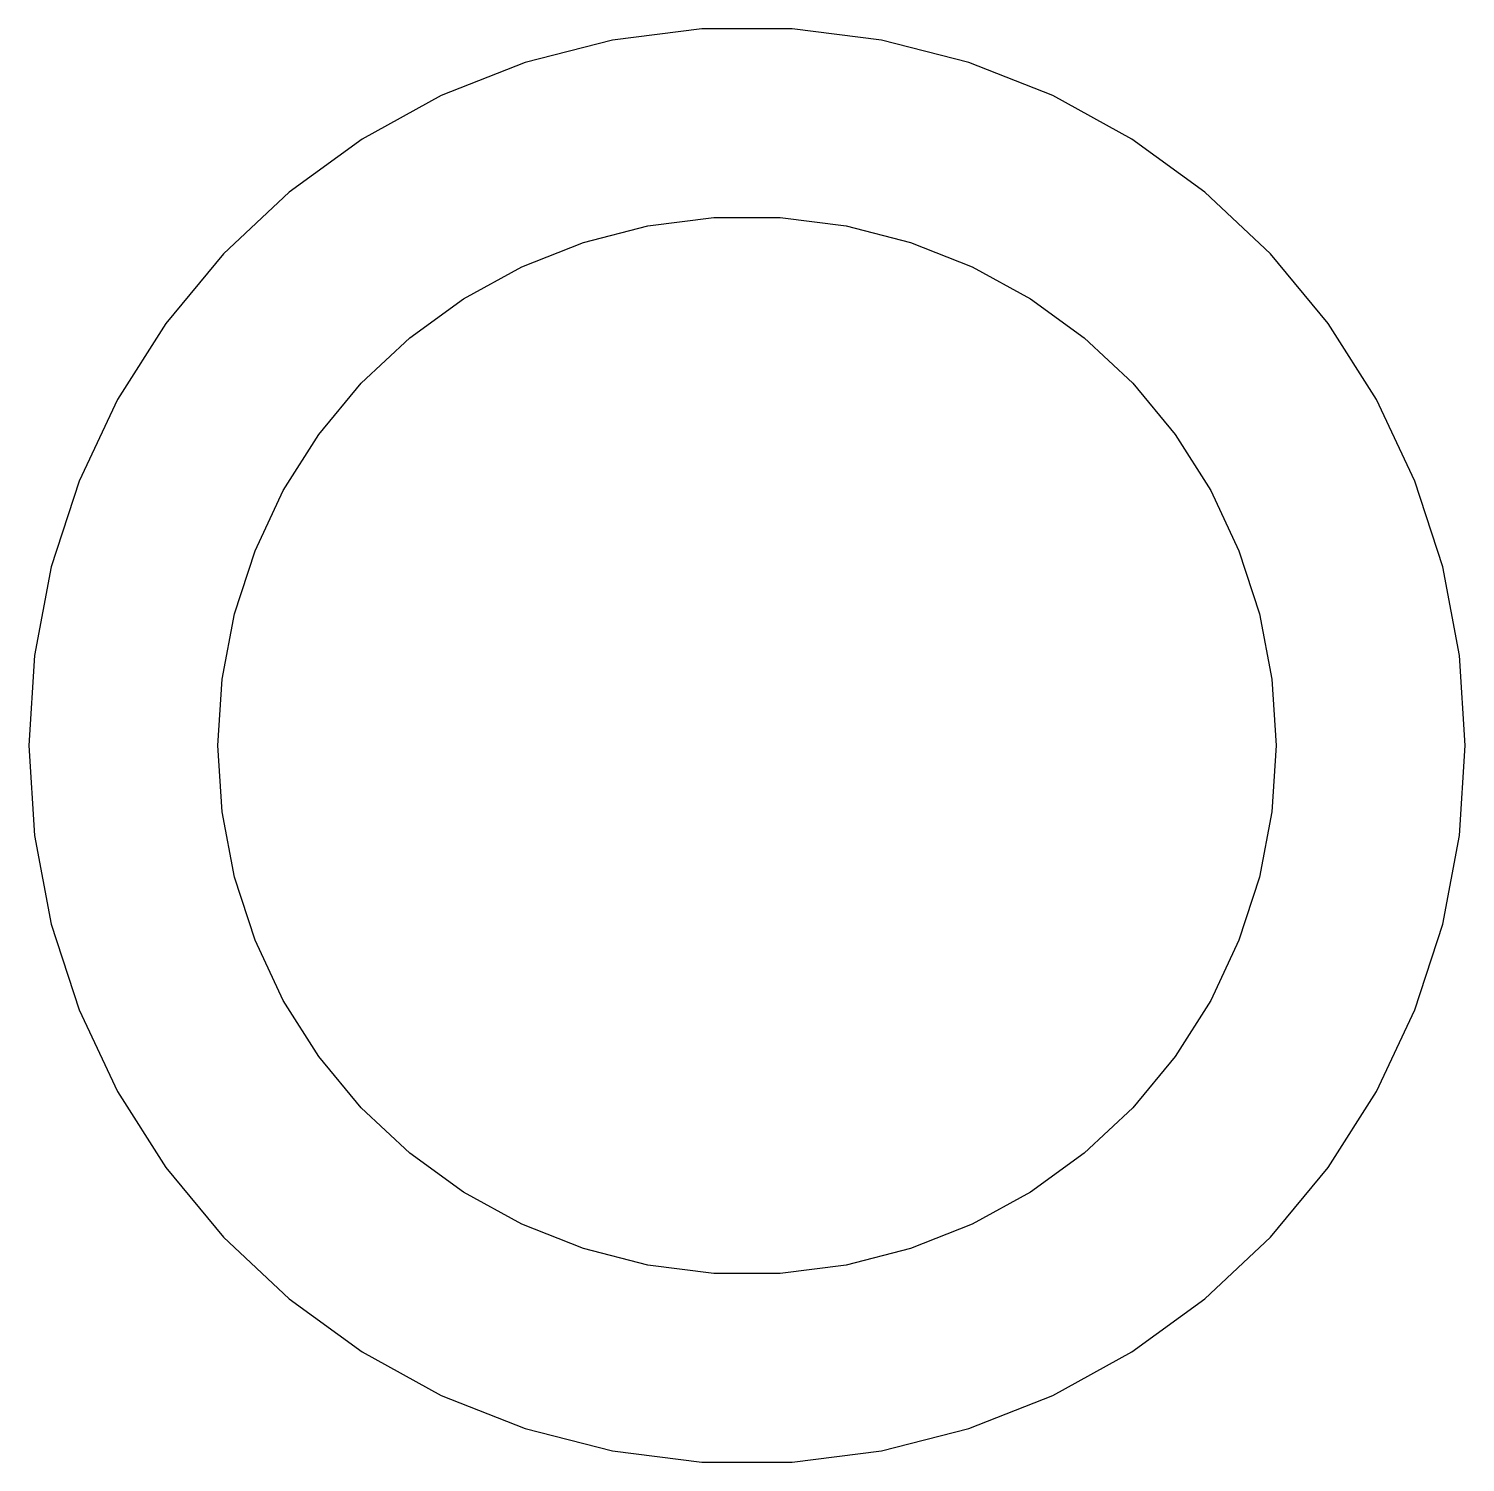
# Model space of a CAD drawing. Header units: metres. Extents: x -12 to 12, y -12 to 120.
# Drawn here: x -11.54 to 11.54, y -11.52 to 11.52 of the extents above.
import ezdxf

# ---------------------------------------------------------------- set-up
doc = ezdxf.new("R2010")
doc.units = ezdxf.units.M

msp = doc.modelspace()

# ---------------------------------------------------------------- linework, layer by layer
for p, q in [((-2.16211, 11.3342), (-3.56561, 10.9739)), ((-0.724503, 11.5158), (-2.16211, 11.3342)), ((0.724503, 11.5158), (-0.724503, 11.5158)), ((2.16211, 11.3342), (0.724503, 11.5158)), ((3.56561, 10.9739), (2.16211, 11.3342)), ((-3.56561, 10.9739), (-4.91289, 10.4404)), ((4.91289, 10.4404), (3.56561, 10.9739)), ((-4.91289, 10.4404), (-6.18268, 9.74236)), ((6.18268, 9.74236), (4.91289, 10.4404)), ((-6.18268, 9.74236), (-7.35498, 8.89064)), ((7.35498, 8.89064), (6.18268, 9.74236)), ((-7.35498, 8.89064), (-8.41127, 7.89871)), ((8.41127, 7.89871), (7.35498, 8.89064)), ((-2.62663, 8.08397), (-1.59273, 8.34944)), ((-1.59273, 8.34944), (-0.533707, 8.48322)), ((-0.533707, 8.48322), (0.533707, 8.48322)), ((0.533707, 8.48322), (1.59273, 8.34944)), ((1.59273, 8.34944), (2.62663, 8.08397)), ((-3.61911, 7.69102), (-2.62663, 8.08397)), ((2.62663, 8.08397), (3.61911, 7.69102)), ((-8.41127, 7.89871), (-9.33492, 6.78221)), ((9.33492, 6.78221), (8.41127, 7.89871)), ((-4.55452, 7.17677), (-3.61911, 7.69102)), ((3.61911, 7.69102), (4.55452, 7.17677)), ((-5.41809, 6.54936), (-4.55452, 7.17677)), ((4.55452, 7.17677), (5.41809, 6.54936)), ((-9.33492, 6.78221), (-10.1113, 5.55876)), ((10.1113, 5.55876), (9.33492, 6.78221)), ((-6.19623, 5.81865), (-5.41809, 6.54936)), ((5.41809, 6.54936), (6.19623, 5.81865)), ((-6.87663, 4.99617), (-6.19623, 5.81865)), ((6.19623, 5.81865), (6.87663, 4.99617)), ((-10.1113, 5.55876), (-10.7283, 4.24763)), ((10.7283, 4.24763), (10.1113, 5.55876)), ((-7.44859, 4.09489), (-6.87663, 4.99617)), ((6.87663, 4.99617), (7.44859, 4.09489)), ((-10.7283, 4.24763), (-11.1761, 2.86952)), ((11.1761, 2.86952), (10.7283, 4.24763)), ((-7.90309, 3.12904), (-7.44859, 4.09489)), ((7.44859, 4.09489), (7.90309, 3.12904)), ((-8.23296, 2.11386), (-7.90309, 3.12904)), ((7.90309, 3.12904), (8.23296, 2.11386)), ((-11.1761, 2.86952), (-11.4476, 1.44617)), ((11.4476, 1.44617), (11.1761, 2.86952)), ((-8.43297, 1.06532), (-8.23296, 2.11386)), ((8.23296, 2.11386), (8.43297, 1.06532)), ((-11.4476, 1.44617), (-11.5386, 0)), ((11.5386, 0), (11.4476, 1.44617)), ((-8.5, 0), (-8.43297, 1.06532)), ((8.43297, 1.06532), (8.5, 0)), ((-11.5386, 0), (-11.4476, -1.44617)), ((-8.43297, -1.06532), (-8.5, 0)), ((8.5, 0), (8.43297, -1.06532)), ((11.4476, -1.44617), (11.5386, 0)), ((-8.23296, -2.11386), (-8.43297, -1.06532)), ((8.43297, -1.06532), (8.23296, -2.11386)), ((-11.4476, -1.44617), (-11.1761, -2.86952)), ((11.1761, -2.86952), (11.4476, -1.44617)), ((-7.90309, -3.12904), (-8.23296, -2.11386)), ((8.23296, -2.11386), (7.90309, -3.12904)), ((-11.1761, -2.86952), (-10.7283, -4.24763)), ((10.7283, -4.24763), (11.1761, -2.86952)), ((-7.44859, -4.09489), (-7.90309, -3.12904)), ((7.90309, -3.12904), (7.44859, -4.09489)), ((-6.87663, -4.99617), (-7.44859, -4.09489)), ((7.44859, -4.09489), (6.87663, -4.99617)), ((-10.7283, -4.24763), (-10.1113, -5.55876)), ((10.1113, -5.55876), (10.7283, -4.24763)), ((-6.19623, -5.81865), (-6.87663, -4.99617)), ((6.87663, -4.99617), (6.19623, -5.81865)), ((-10.1113, -5.55876), (-9.33492, -6.78221)), ((9.33492, -6.78221), (10.1113, -5.55876)), ((-5.41809, -6.54936), (-6.19623, -5.81865)), ((6.19623, -5.81865), (5.41809, -6.54936)), ((-4.55452, -7.17677), (-5.41809, -6.54936)), ((5.41809, -6.54936), (4.55452, -7.17677)), ((-9.33492, -6.78221), (-8.41127, -7.89871)), ((8.41127, -7.89871), (9.33492, -6.78221)), ((-3.61911, -7.69102), (-4.55452, -7.17677)), ((4.55452, -7.17677), (3.61911, -7.69102)), ((-2.62663, -8.08397), (-3.61911, -7.69102)), ((3.61911, -7.69102), (2.62663, -8.08397)), ((-8.41127, -7.89871), (-7.35498, -8.89064)), ((7.35498, -8.89064), (8.41127, -7.89871)), ((-1.59273, -8.34944), (-2.62663, -8.08397)), ((2.62663, -8.08397), (1.59273, -8.34944)), ((-0.533707, -8.48322), (-1.59273, -8.34944)), ((0.533707, -8.48322), (-0.533707, -8.48322)), ((1.59273, -8.34944), (0.533707, -8.48322)), ((-7.35498, -8.89064), (-6.18268, -9.74236)), ((6.18268, -9.74236), (7.35498, -8.89064)), ((-6.18268, -9.74236), (-4.91289, -10.4404)), ((4.91289, -10.4404), (6.18268, -9.74236)), ((-4.91289, -10.4404), (-3.56561, -10.9739)), ((3.56561, -10.9739), (4.91289, -10.4404)), ((-3.56561, -10.9739), (-2.16211, -11.3342)), ((2.16211, -11.3342), (3.56561, -10.9739)), ((-2.16211, -11.3342), (-0.724503, -11.5158)), ((-0.724503, -11.5158), (0.724503, -11.5158)), ((0.724503, -11.5158), (2.16211, -11.3342))]:
    msp.add_line(p, q)

doc.saveas('drawing.dxf')
